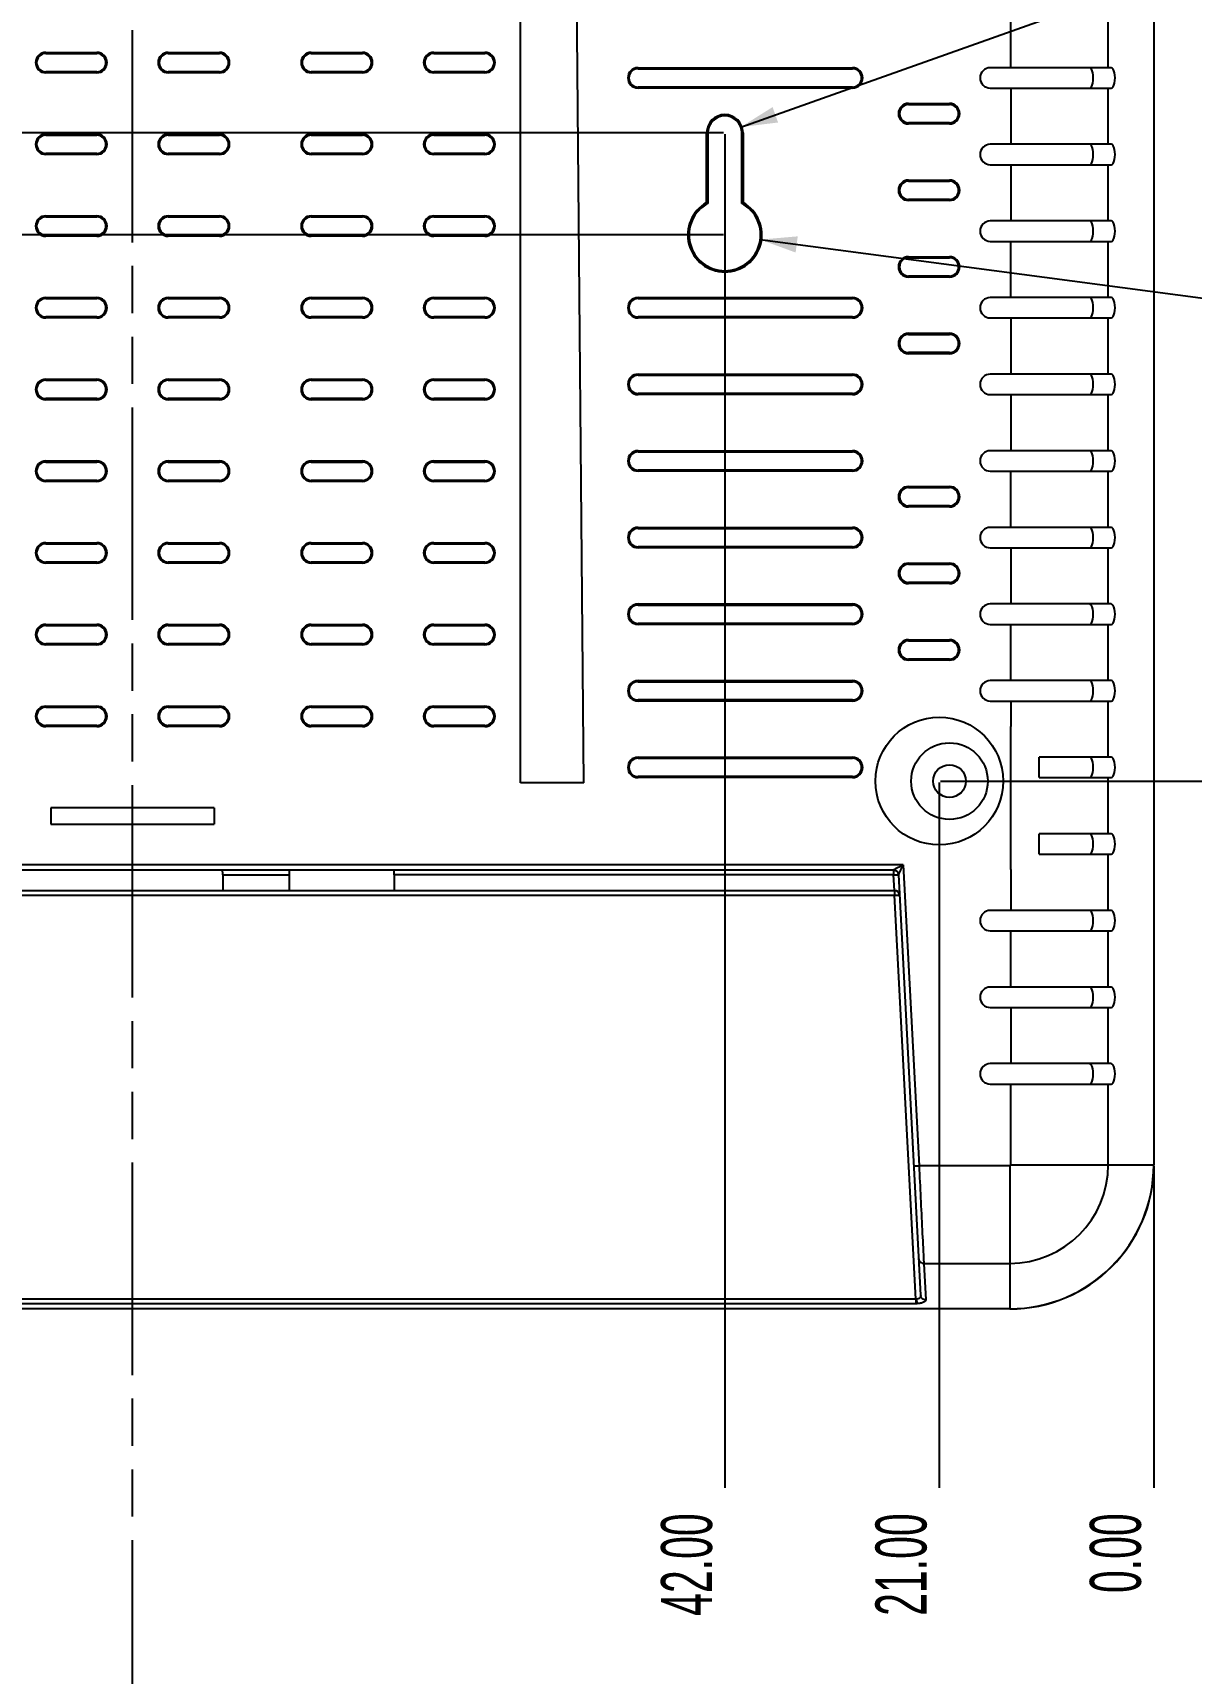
# Model space of a CAD drawing. Header units: millimetres. Extents: x -1 to 407, y -1 to 283.
# Drawn here: x 289.2 to 345.9, y 95.4 to 175.7 of the extents above; entities that cross this region are included whole.
import ezdxf
from ezdxf.enums import TextEntityAlignment as Align

# ---------------------------------------------------------------- set-up
doc = ezdxf.new("R2010")
doc.units = ezdxf.units.MM
doc.header["$LTSCALE"] = 23.1
doc.linetypes.add('PHANTOM', pattern=[0.8, 0.45, -0.05, 0.1, -0.05, 0.1, -0.05])
doc.layers.get('0').update_dxf_attribs({"linetype": 'CONTINUOUS'})
doc.layers.add('DEFAULT_3', color=7, linetype='PHANTOM')
doc.styles.get("Standard").update_dxf_attribs({"font": 'txt', "width": 0.6})
doc.styles.add('TEXTSTYLE_13', font='gdt', dxfattribs={"width": 0.6})
doc.dimstyles.new('DIMSTYLE_2', dxfattribs={"dimtxt": 2.5, "dimasz": 1.8, "dimexe": 0.05, "dimexo": 0.0625, "dimtad": 0, "dimtih": 1, "dimtoh": 1, "dimlfac": 2, "dimzin": 0, "dimdsep": 46, "dimtxsty": 'Standard', "dimblk": '_FILLED', "dimblk1": '_FILLED', "dimblk2": '_FILLED', "dimcen": 0.09, "dimadec": 0, "dimazin": 0, "dimtp": 0.01, "dimtm": 0.01, "dimtfac": 1, "dimtofl": 0, "dimtmove": 0, "dimatfit": 3, "dimldrblk": '_FILLED', "dimfxl": 1, "dimtolj": 1, "dimtzin": 0, "dimarcsym": 0})
doc.dimstyles.new('DIMSTYLE_3', dxfattribs={"dimtxt": 2.5, "dimasz": 1.8, "dimexe": 0.05, "dimexo": 0.0625, "dimtad": 1, "dimlfac": 2, "dimzin": 0, "dimdsep": 46, "dimtxsty": 'Standard', "dimblk": '_FILLED', "dimblk1": '_FILLED', "dimblk2": '_FILLED', "dimcen": 0.09, "dimadec": 0, "dimazin": 0, "dimtp": 0.01, "dimtm": 0.01, "dimtfac": 1, "dimtmove": 0, "dimatfit": 2, "dimldrblk": '_FILLED', "dimfxl": 1, "dimtolj": 1, "dimtzin": 0, "dimarcsym": 0})

# ---------------------------------------------------------------- blocks, each defined once
blk = doc.blocks.new('*D61')
at = {"color": 2, "linetype": 'Continuous'}
blk.add_line((333.643, 139.071), (352.839, 139.071), dxfattribs=at)
at = {"color": 2, "linetype": 'Continuous', "width": 0.6}
blk.add_text('51.68', height=2.5, dxfattribs=at).set_placement((354.089, 139.696))
blk = doc.blocks.new('_FILLED')
at = {"color": 0, "linetype": 'ByBlock'}
blk.add_solid([(0, 0), (-1, 0.222), (-1, -0.222)], dxfattribs=at)
blk = doc.blocks.new('*D62')
at = {"color": 2, "linetype": 'Continuous'}
blk.add_line((333.643, 201.071), (352.839, 201.071), dxfattribs=at)
at = {"color": 2, "linetype": 'Continuous', "width": 0.6}
blk.add_text('175.68', height=2.5, dxfattribs=at).set_placement((354.089, 201.696))
blk = doc.blocks.new('*D64')
at = {"color": 2, "linetype": 'Continuous'}
blk.add_line((323.018, 165.806), (235.322, 165.806), dxfattribs=at)
at = {"color": 2, "linetype": 'Continuous', "width": 0.6}
blk.add_text('105.15', height=2.5, dxfattribs=at).set_placement((234.072, 166.431), align=Align.RIGHT)
blk = doc.blocks.new('*D65')
at = {"color": 2, "linetype": 'Continuous'}
blk.add_line((323.018, 170.806), (235.322, 170.806), dxfattribs=at)
at = {"color": 2, "linetype": 'Continuous', "width": 0.6}
blk.add_text('115.15', height=2.5, dxfattribs=at).set_placement((234.072, 171.431), align=Align.RIGHT)
blk = doc.blocks.new('*D71')
at = {"color": 2, "linetype": 'Continuous'}
blk.add_line((244.081, 120.229), (244.081, 104.483), dxfattribs=at)
at = {"color": 2, "linetype": 'Continuous', "width": 0.6}
blk.add_text('200.00', height=2.5, rotation=90, dxfattribs=at).set_placement((243.456, 103.233), align=Align.RIGHT)
blk = doc.blocks.new('*D72')
at = {"color": 2, "linetype": 'Continuous'}
blk.add_line((344.08, 120.229), (344.08, 104.483), dxfattribs=at)
at = {"color": 2, "linetype": 'Continuous', "width": 0.6}
blk.add_text('0.00', height=2.5, rotation=90, dxfattribs=at).set_placement((343.455, 103.233), align=Align.RIGHT)
blk = doc.blocks.new('*D75')
at = {"color": 2, "linetype": 'Continuous'}
blk.add_line((333.581, 139.009), (333.581, 104.483), dxfattribs=at)
at = {"color": 2, "linetype": 'Continuous', "width": 0.6}
blk.add_text('21.00', height=2.5, rotation=90, dxfattribs=at).set_placement((332.956, 103.233), align=Align.RIGHT)
blk = doc.blocks.new('*D76')
at = {"color": 2, "linetype": 'Continuous'}
blk.add_line((254.581, 139.009), (254.581, 104.483), dxfattribs=at)
at = {"color": 2, "linetype": 'Continuous', "width": 0.6}
blk.add_text('179.00', height=2.5, rotation=90, dxfattribs=at).set_placement((253.956, 103.233), align=Align.RIGHT)
blk = doc.blocks.new('*D79')
at = {"color": 2, "linetype": 'Continuous'}
blk.add_line((265.081, 170.744), (265.081, 104.483), dxfattribs=at)
at = {"color": 2, "linetype": 'Continuous', "width": 0.6}
blk.add_text('158.00', height=2.5, rotation=90, dxfattribs=at).set_placement((264.456, 103.233), align=Align.RIGHT)
blk = doc.blocks.new('*D80')
at = {"color": 2, "linetype": 'Continuous'}
blk.add_line((323.081, 170.744), (323.081, 104.483), dxfattribs=at)
at = {"color": 2, "linetype": 'Continuous', "width": 0.6}
blk.add_text('42.00', height=2.5, rotation=90, dxfattribs=at).set_placement((322.456, 103.233), align=Align.RIGHT)
blk = doc.blocks.new('*D81')
at = {"color": 2, "linetype": 'Continuous'}
blk.add_line((324.815, 165.577), (362.427, 160.596), dxfattribs=at)
at = {"color": 2, "linetype": 'Continuous', "xscale": 1.8, "yscale": 1.8, "zscale": 1.8, "rotation": 172.4569760335}
blk.add_blockref('_FILLED', (324.815, 165.577), dxfattribs=at)
at = {"color": 2, "linetype": 'Continuous', "width": 0.6}
for s, p in [('2-', (350.282, 162.835)), ('7.00', (356.561, 162.004))]:
    blk.add_text(s, height=2.5, rotation=-7.54302, dxfattribs=at).set_placement(p)
at = {"color": 2, "linetype": 'Continuous', "style": 'TEXTSTYLE_13'}
blk.add_text('n', height=2.5, rotation=-7.54302, dxfattribs=at).set_placement((353.256, 162.441))
blk = doc.blocks.new('*D82')
at = {"color": 2, "linetype": 'Continuous'}
blk.add_line((323.858, 171.083), (357.083, 182.909), dxfattribs=at)
at = {"color": 2, "linetype": 'Continuous', "xscale": 1.8, "yscale": 1.8, "zscale": 1.8, "rotation": 199.591543327}
blk.add_blockref('_FILLED', (323.858, 171.083), dxfattribs=at)
at = {"color": 2, "linetype": 'Continuous', "width": 0.6}
for s, p in [('3.30', (351.221, 181.486)), ('2-', (345.254, 179.362))]:
    blk.add_text(s, height=2.5, rotation=19.59154, dxfattribs=at).set_placement(p)
at = {"color": 2, "linetype": 'Continuous', "style": 'TEXTSTYLE_13'}
blk.add_text('n', height=2.5, rotation=19.59154, dxfattribs=at).set_placement((348.081, 180.368))

msp = doc.modelspace()

# ---------------------------------------------------------------- linework, layer by layer
at = {"color": 7, "linetype": 'Continuous'}
for p, q in [((344.0799, 206.1914), (344.0799, 120.2914)), ((344.0889, 206.1914), (344.0889, 120.2914)), ((313.0806, 138.9914), (313.0806, 191.3414)), ((316.1757, 138.9914), (315.7188, 191.3414)), ((337.075, 176.7414), (337.075, 173.9914)), ((341.8566, 173.9914), (341.8566, 176.7414)), ((289.8306, 174.689), (289.8306, 174.7414)), ((289.8306, 174.7414), (292.3306, 174.7414)), ((289.8306, 174.689), (292.3306, 174.689)), ((292.3306, 174.7414), (292.3306, 174.689)), ((295.8306, 174.689), (295.8306, 174.7414)), ((295.8306, 174.7414), (298.3306, 174.7414)), ((295.8306, 174.689), (298.3306, 174.689)), ((298.3306, 174.7414), (298.3306, 174.689)), ((302.8306, 174.689), (302.8306, 174.7414)), ((302.8306, 174.7414), (305.3306, 174.7414)), ((302.8306, 174.689), (305.3306, 174.689)), ((305.3306, 174.7414), (305.3306, 174.689)), ((308.8306, 174.689), (308.8306, 174.7414)), ((308.8306, 174.7414), (311.3306, 174.7414)), ((308.8306, 174.689), (311.3306, 174.689)), ((311.3306, 174.7414), (311.3306, 174.689)), ((289.8306, 173.7414), (289.8306, 173.7938)), ((292.3306, 173.7938), (289.8306, 173.7938)), ((292.3306, 173.7414), (289.8306, 173.7414)), ((292.3306, 173.7938), (292.3306, 173.7414)), ((295.8306, 173.7414), (295.8306, 173.7938)), ((298.3306, 173.7938), (295.8306, 173.7938)), ((298.3306, 173.7414), (295.8306, 173.7414)), ((298.3306, 173.7938), (298.3306, 173.7414)), ((302.8306, 173.7414), (302.8306, 173.7938)), ((305.3306, 173.7938), (302.8306, 173.7938)), ((305.3306, 173.7414), (302.8306, 173.7414)), ((305.3306, 173.7938), (305.3306, 173.7414)), ((308.8306, 173.7414), (308.8306, 173.7938)), ((311.3306, 173.7938), (308.8306, 173.7938)), ((311.3306, 173.7414), (308.8306, 173.7414)), ((311.3306, 173.7938), (311.3306, 173.7414)), ((318.8306, 173.9914), (329.3306, 173.9914)), ((318.8306, 173.939), (318.8306, 173.9914)), ((318.8306, 173.939), (329.3306, 173.939)), ((329.3306, 173.9914), (329.3306, 173.939)), ((342.0057, 173.9914), (336.0806, 173.9914)), ((329.3306, 173.0438), (318.8306, 173.0438)), ((318.8306, 172.9914), (318.8306, 173.0438)), ((329.3306, 172.9914), (318.8306, 172.9914)), ((329.3306, 173.0438), (329.3306, 172.9914)), ((336.0806, 172.9914), (342.0057, 172.9914)), ((337.0868, 172.9914), (337.0868, 170.2414)), ((341.8566, 170.2414), (341.8566, 172.9914)), ((332.0806, 172.2414), (334.0806, 172.2414)), ((332.0806, 172.189), (332.0806, 172.2414)), ((332.0806, 172.189), (334.0806, 172.189)), ((334.0806, 172.2414), (334.0806, 172.189)), ((334.0806, 171.2938), (332.0806, 171.2938)), ((332.0806, 171.2414), (332.0806, 171.2938)), ((334.0806, 171.2414), (332.0806, 171.2414)), ((334.0806, 171.2938), (334.0806, 171.2414)), ((289.8306, 170.689), (289.8306, 170.7414)), ((289.8306, 170.7414), (292.3306, 170.7414)), ((289.8306, 170.689), (292.3306, 170.689)), ((292.3306, 170.7414), (292.3306, 170.689)), ((295.8306, 170.689), (295.8306, 170.7414)), ((295.8306, 170.7414), (298.3306, 170.7414)), ((295.8306, 170.689), (298.3306, 170.689)), ((298.3306, 170.7414), (298.3306, 170.689)), ((302.8306, 170.689), (302.8306, 170.7414)), ((302.8306, 170.7414), (305.3306, 170.7414)), ((302.8306, 170.689), (305.3306, 170.689)), ((305.3306, 170.7414), (305.3306, 170.689)), ((308.8306, 170.7414), (311.3306, 170.7414)), ((308.8306, 170.689), (308.8306, 170.7414)), ((308.8306, 170.689), (311.3306, 170.689)), ((311.3306, 170.7414), (311.3306, 170.689)), ((322.1902, 170.8064), (322.2164, 170.8064)), ((322.1902, 167.3885), (322.1902, 170.8064)), ((322.2164, 167.3731), (322.2164, 170.8064)), ((322.2556, 170.8064), (322.2556, 167.3497)), ((323.9056, 167.3497), (323.9056, 170.8064)), ((323.9449, 170.8064), (323.9711, 170.8064)), ((323.9449, 170.8064), (323.9449, 167.3731)), ((323.9711, 170.8064), (323.9711, 167.3885)), ((342.0057, 170.2414), (336.0806, 170.2414)), ((289.8306, 169.7414), (289.8306, 169.7938)), ((292.3306, 169.7938), (289.8306, 169.7938)), ((292.3306, 169.7414), (289.8306, 169.7414)), ((292.3306, 169.7938), (292.3306, 169.7414)), ((295.8306, 169.7414), (295.8306, 169.7938)), ((298.3306, 169.7938), (295.8306, 169.7938)), ((298.3306, 169.7414), (295.8306, 169.7414)), ((298.3306, 169.7938), (298.3306, 169.7414)), ((302.8306, 169.7414), (302.8306, 169.7938)), ((305.3306, 169.7938), (302.8306, 169.7938)), ((305.3306, 169.7414), (302.8306, 169.7414)), ((305.3306, 169.7938), (305.3306, 169.7414)), ((311.3306, 169.7938), (308.8306, 169.7938)), ((308.8306, 169.7414), (308.8306, 169.7938)), ((311.3306, 169.7414), (308.8306, 169.7414)), ((311.3306, 169.7938), (311.3306, 169.7414)), ((336.0806, 169.2414), (342.0057, 169.2414)), ((337.0868, 169.2414), (337.0868, 166.4914)), ((341.8566, 166.4914), (341.8566, 169.2414)), ((332.0806, 168.4914), (334.0806, 168.4914)), ((332.0806, 168.439), (332.0806, 168.4914)), ((332.0806, 168.439), (334.0806, 168.439)), ((334.0806, 168.4914), (334.0806, 168.439)), ((322.1902, 167.3885), (322.2164, 167.3731)), ((334.0806, 167.5438), (332.0806, 167.5438)), ((332.0806, 167.4914), (332.0806, 167.5438)), ((334.0806, 167.4914), (332.0806, 167.4914)), ((334.0806, 167.5438), (334.0806, 167.4914)), ((289.8306, 166.689), (289.8306, 166.7414)), ((289.8306, 166.7414), (292.3306, 166.7414)), ((289.8306, 166.689), (292.3306, 166.689)), ((292.3306, 166.7414), (292.3306, 166.689)), ((295.8306, 166.689), (295.8306, 166.7414)), ((295.8306, 166.7414), (298.3306, 166.7414)), ((295.8306, 166.689), (298.3306, 166.689)), ((298.3306, 166.7414), (298.3306, 166.689)), ((302.8306, 166.7414), (305.3306, 166.7414)), ((302.8306, 166.689), (302.8306, 166.7414)), ((302.8306, 166.689), (305.3306, 166.689)), ((305.3306, 166.7414), (305.3306, 166.689)), ((308.8306, 166.7414), (311.3306, 166.7414)), ((308.8306, 166.689), (308.8306, 166.7414)), ((308.8306, 166.689), (311.3306, 166.689)), ((311.3306, 166.7414), (311.3306, 166.689)), ((342.0057, 166.4914), (336.0806, 166.4914)), ((289.8306, 165.7414), (289.8306, 165.7938)), ((292.3306, 165.7938), (289.8306, 165.7938)), ((292.3306, 165.7414), (289.8306, 165.7414)), ((292.3306, 165.7938), (292.3306, 165.7414)), ((295.8306, 165.7414), (295.8306, 165.7938)), ((298.3306, 165.7938), (295.8306, 165.7938)), ((298.3306, 165.7414), (295.8306, 165.7414)), ((298.3306, 165.7938), (298.3306, 165.7414)), ((305.3306, 165.7938), (302.8306, 165.7938)), ((302.8306, 165.7414), (302.8306, 165.7938)), ((305.3306, 165.7414), (302.8306, 165.7414)), ((305.3306, 165.7938), (305.3306, 165.7414)), ((311.3306, 165.7938), (308.8306, 165.7938)), ((308.8306, 165.7414), (308.8306, 165.7938)), ((311.3306, 165.7414), (308.8306, 165.7414)), ((311.3306, 165.7938), (311.3306, 165.7414)), ((336.0806, 165.4914), (342.0057, 165.4914)), ((337.075, 165.4914), (337.075, 162.7414)), ((341.8566, 162.7414), (341.8566, 165.4914)), ((332.0806, 164.7414), (334.0806, 164.7414)), ((332.0806, 164.689), (332.0806, 164.7414)), ((332.0806, 164.689), (334.0806, 164.689)), ((334.0806, 164.7414), (334.0806, 164.689)), ((334.0806, 163.7938), (332.0806, 163.7938)), ((332.0806, 163.7414), (332.0806, 163.7938)), ((334.0806, 163.7414), (332.0806, 163.7414)), ((334.0806, 163.7938), (334.0806, 163.7414)), ((289.8306, 162.689), (289.8306, 162.7414)), ((289.8306, 162.7414), (292.3306, 162.7414)), ((289.8306, 162.689), (292.3306, 162.689)), ((292.3306, 162.7414), (292.3306, 162.689)), ((295.8306, 162.7414), (298.3306, 162.7414)), ((295.8306, 162.689), (295.8306, 162.7414)), ((295.8306, 162.689), (298.3306, 162.689)), ((298.3306, 162.7414), (298.3306, 162.689)), ((302.8306, 162.7414), (305.3306, 162.7414)), ((302.8306, 162.689), (302.8306, 162.7414)), ((302.8306, 162.689), (305.3306, 162.689)), ((305.3306, 162.7414), (305.3306, 162.689)), ((308.8306, 162.7414), (311.3306, 162.7414)), ((308.8306, 162.689), (308.8306, 162.7414)), ((308.8306, 162.689), (311.3306, 162.689)), ((311.3306, 162.7414), (311.3306, 162.689)), ((318.8306, 162.7414), (329.3306, 162.7414)), ((318.8306, 162.689), (318.8306, 162.7414)), ((318.8306, 162.689), (329.3306, 162.689)), ((329.3306, 162.7414), (329.3306, 162.689)), ((342.0057, 162.7414), (336.0806, 162.7414)), ((289.8306, 161.7414), (289.8306, 161.7938)), ((292.3306, 161.7938), (289.8306, 161.7938)), ((292.3306, 161.7414), (289.8306, 161.7414)), ((292.3306, 161.7938), (292.3306, 161.7414)), ((298.3306, 161.7938), (295.8306, 161.7938)), ((295.8306, 161.7414), (295.8306, 161.7938)), ((298.3306, 161.7414), (295.8306, 161.7414)), ((298.3306, 161.7938), (298.3306, 161.7414)), ((305.3306, 161.7938), (302.8306, 161.7938)), ((302.8306, 161.7414), (302.8306, 161.7938)), ((305.3306, 161.7414), (302.8306, 161.7414)), ((305.3306, 161.7938), (305.3306, 161.7414)), ((311.3306, 161.7938), (308.8306, 161.7938)), ((308.8306, 161.7414), (308.8306, 161.7938)), ((311.3306, 161.7414), (308.8306, 161.7414)), ((311.3306, 161.7938), (311.3306, 161.7414)), ((329.3306, 161.7938), (318.8306, 161.7938)), ((318.8306, 161.7414), (318.8306, 161.7938)), ((329.3306, 161.7414), (318.8306, 161.7414)), ((329.3306, 161.7938), (329.3306, 161.7414)), ((336.0806, 161.7414), (342.0057, 161.7414)), ((337.0868, 161.7414), (337.0868, 158.9914)), ((341.8566, 158.9914), (341.8566, 161.7414)), ((332.0806, 160.9914), (334.0806, 160.9914)), ((332.0806, 160.939), (332.0806, 160.9914)), ((332.0806, 160.939), (334.0806, 160.939)), ((334.0806, 160.9914), (334.0806, 160.939)), ((334.0806, 160.0438), (332.0806, 160.0438)), ((332.0806, 159.9914), (332.0806, 160.0438)), ((334.0806, 159.9914), (332.0806, 159.9914)), ((334.0806, 160.0438), (334.0806, 159.9914)), ((318.8306, 158.9914), (329.3306, 158.9914)), ((318.8306, 158.939), (318.8306, 158.9914)), ((329.3306, 158.9914), (329.3306, 158.939)), ((342.0057, 158.9914), (336.0806, 158.9914)), ((289.8306, 158.689), (289.8306, 158.7414)), ((289.8306, 158.7414), (292.3306, 158.7414)), ((289.8306, 158.689), (292.3306, 158.689)), ((292.3306, 158.7414), (292.3306, 158.689)), ((295.8306, 158.7414), (298.3306, 158.7414)), ((295.8306, 158.689), (295.8306, 158.7414)), ((295.8306, 158.689), (298.3306, 158.689)), ((298.3306, 158.7414), (298.3306, 158.689)), ((302.8306, 158.7414), (305.3306, 158.7414)), ((302.8306, 158.689), (302.8306, 158.7414)), ((302.8306, 158.689), (305.3306, 158.689)), ((305.3306, 158.7414), (305.3306, 158.689)), ((308.8306, 158.7414), (311.3306, 158.7414)), ((308.8306, 158.689), (308.8306, 158.7414)), ((308.8306, 158.689), (311.3306, 158.689)), ((311.3306, 158.7414), (311.3306, 158.689)), ((318.8306, 158.939), (329.3306, 158.939)), ((289.8306, 157.7414), (289.8306, 157.7938)), ((292.3306, 157.7938), (289.8306, 157.7938)), ((292.3306, 157.7414), (289.8306, 157.7414)), ((292.3306, 157.7938), (292.3306, 157.7414)), ((298.3306, 157.7938), (295.8306, 157.7938)), ((295.8306, 157.7414), (295.8306, 157.7938)), ((298.3306, 157.7414), (295.8306, 157.7414)), ((298.3306, 157.7938), (298.3306, 157.7414)), ((305.3306, 157.7938), (302.8306, 157.7938)), ((302.8306, 157.7414), (302.8306, 157.7938)), ((305.3306, 157.7414), (302.8306, 157.7414)), ((305.3306, 157.7938), (305.3306, 157.7414)), ((311.3306, 157.7938), (308.8306, 157.7938)), ((308.8306, 157.7414), (308.8306, 157.7938)), ((311.3306, 157.7414), (308.8306, 157.7414)), ((311.3306, 157.7938), (311.3306, 157.7414)), ((329.3306, 158.0438), (318.8306, 158.0438)), ((318.8306, 157.9914), (318.8306, 158.0438)), ((329.3306, 157.9914), (318.8306, 157.9914)), ((329.3306, 158.0438), (329.3306, 157.9914)), ((336.0806, 157.9914), (342.0057, 157.9914)), ((337.0868, 157.9914), (337.0868, 155.2414)), ((341.8566, 155.2414), (341.8566, 157.9914)), ((318.8306, 155.2414), (329.3306, 155.2414)), ((318.8306, 155.189), (318.8306, 155.2414)), ((318.8306, 155.189), (329.3306, 155.189)), ((329.3306, 155.2414), (329.3306, 155.189)), ((342.0057, 155.2414), (336.0806, 155.2414)), ((289.8306, 154.689), (289.8306, 154.7414)), ((289.8306, 154.7414), (292.3306, 154.7414)), ((289.8306, 154.689), (292.3306, 154.689)), ((292.3306, 154.7414), (292.3306, 154.689)), ((295.8306, 154.7414), (298.3306, 154.7414)), ((295.8306, 154.689), (295.8306, 154.7414)), ((295.8306, 154.689), (298.3306, 154.689)), ((298.3306, 154.7414), (298.3306, 154.689)), ((302.8306, 154.7414), (305.3306, 154.7414)), ((302.8306, 154.689), (302.8306, 154.7414)), ((302.8306, 154.689), (305.3306, 154.689)), ((305.3306, 154.7414), (305.3306, 154.689)), ((308.8306, 154.7414), (311.3306, 154.7414)), ((308.8306, 154.689), (308.8306, 154.7414)), ((308.8306, 154.689), (311.3306, 154.689)), ((311.3306, 154.7414), (311.3306, 154.689)), ((329.3306, 154.2938), (318.8306, 154.2938)), ((318.8306, 154.2414), (318.8306, 154.2938)), ((329.3306, 154.2414), (318.8306, 154.2414)), ((329.3306, 154.2938), (329.3306, 154.2414)), ((336.0806, 154.2414), (342.0057, 154.2414)), ((337.075, 154.2414), (337.075, 151.4914)), ((341.8566, 151.4914), (341.8566, 154.2414)), ((292.3306, 153.7938), (289.8306, 153.7938)), ((289.8306, 153.7414), (289.8306, 153.7938)), ((292.3306, 153.7414), (289.8306, 153.7414)), ((292.3306, 153.7938), (292.3306, 153.7414)), ((298.3306, 153.7938), (295.8306, 153.7938)), ((295.8306, 153.7414), (295.8306, 153.7938)), ((298.3306, 153.7414), (295.8306, 153.7414)), ((298.3306, 153.7938), (298.3306, 153.7414)), ((305.3306, 153.7938), (302.8306, 153.7938)), ((302.8306, 153.7414), (302.8306, 153.7938)), ((305.3306, 153.7414), (302.8306, 153.7414)), ((305.3306, 153.7938), (305.3306, 153.7414)), ((311.3306, 153.7938), (308.8306, 153.7938)), ((308.8306, 153.7414), (308.8306, 153.7938)), ((311.3306, 153.7414), (308.8306, 153.7414)), ((311.3306, 153.7938), (311.3306, 153.7414)), ((332.0806, 153.4914), (334.0806, 153.4914)), ((332.0806, 153.439), (332.0806, 153.4914)), ((332.0806, 153.439), (334.0806, 153.439)), ((334.0806, 153.4914), (334.0806, 153.439)), ((334.0806, 152.5438), (332.0806, 152.5438)), ((332.0806, 152.4914), (332.0806, 152.5438)), ((334.0806, 152.4914), (332.0806, 152.4914)), ((334.0806, 152.5438), (334.0806, 152.4914)), ((318.8306, 151.4914), (329.3306, 151.4914)), ((318.8306, 151.439), (318.8306, 151.4914)), ((318.8306, 151.439), (329.3306, 151.439)), ((329.3306, 151.4914), (329.3306, 151.439)), ((342.0057, 151.4914), (336.0806, 151.4914)), ((289.8306, 150.7414), (292.3306, 150.7414)), ((289.8306, 150.689), (289.8306, 150.7414)), ((289.8306, 150.689), (292.3306, 150.689)), ((292.3306, 150.7414), (292.3306, 150.689)), ((295.8306, 150.7414), (298.3306, 150.7414)), ((295.8306, 150.689), (295.8306, 150.7414)), ((295.8306, 150.689), (298.3306, 150.689)), ((298.3306, 150.7414), (298.3306, 150.689)), ((302.8306, 150.7414), (305.3306, 150.7414)), ((302.8306, 150.689), (302.8306, 150.7414)), ((302.8306, 150.689), (305.3306, 150.689)), ((305.3306, 150.7414), (305.3306, 150.689)), ((308.8306, 150.7414), (311.3306, 150.7414)), ((308.8306, 150.689), (308.8306, 150.7414)), ((308.8306, 150.689), (311.3306, 150.689)), ((311.3306, 150.7414), (311.3306, 150.689)), ((329.3306, 150.5438), (318.8306, 150.5438)), ((318.8306, 150.4914), (318.8306, 150.5438)), ((329.3306, 150.4914), (318.8306, 150.4914)), ((329.3306, 150.5438), (329.3306, 150.4914)), ((336.0806, 150.4914), (342.0057, 150.4914)), ((337.0868, 150.4914), (337.0868, 147.7414)), ((341.8566, 147.7414), (341.8566, 150.4914)), ((292.3306, 149.7938), (289.8306, 149.7938)), ((289.8306, 149.7414), (289.8306, 149.7938)), ((292.3306, 149.7414), (289.8306, 149.7414)), ((292.3306, 149.7938), (292.3306, 149.7414)), ((298.3306, 149.7938), (295.8306, 149.7938)), ((295.8306, 149.7414), (295.8306, 149.7938)), ((298.3306, 149.7414), (295.8306, 149.7414)), ((298.3306, 149.7938), (298.3306, 149.7414)), ((305.3306, 149.7938), (302.8306, 149.7938)), ((302.8306, 149.7414), (302.8306, 149.7938)), ((305.3306, 149.7414), (302.8306, 149.7414)), ((305.3306, 149.7938), (305.3306, 149.7414)), ((311.3306, 149.7938), (308.8306, 149.7938)), ((308.8306, 149.7414), (308.8306, 149.7938)), ((311.3306, 149.7414), (308.8306, 149.7414)), ((311.3306, 149.7938), (311.3306, 149.7414)), ((332.0806, 149.7414), (334.0806, 149.7414)), ((332.0806, 149.689), (332.0806, 149.7414)), ((332.0806, 149.689), (334.0806, 149.689)), ((334.0806, 149.7414), (334.0806, 149.689)), ((334.0806, 148.7938), (332.0806, 148.7938)), ((332.0806, 148.7414), (332.0806, 148.7938)), ((334.0806, 148.7414), (332.0806, 148.7414)), ((334.0806, 148.7938), (334.0806, 148.7414)), ((318.8306, 147.7414), (329.3306, 147.7414)), ((318.8306, 147.689), (318.8306, 147.7414)), ((329.3306, 147.7414), (329.3306, 147.689)), ((342.0057, 147.7414), (336.0806, 147.7414)), ((318.8306, 147.689), (329.3306, 147.689)), ((289.8306, 146.7414), (292.3306, 146.7414)), ((289.8306, 146.689), (289.8306, 146.7414)), ((289.8306, 146.689), (292.3306, 146.689)), ((292.3306, 146.7414), (292.3306, 146.689)), ((295.8306, 146.7414), (298.3306, 146.7414)), ((295.8306, 146.689), (295.8306, 146.7414)), ((295.8306, 146.689), (298.3306, 146.689)), ((298.3306, 146.7414), (298.3306, 146.689)), ((302.8306, 146.7414), (305.3306, 146.7414)), ((302.8306, 146.689), (302.8306, 146.7414)), ((302.8306, 146.689), (305.3306, 146.689)), ((305.3306, 146.7414), (305.3306, 146.689)), ((308.8306, 146.7414), (311.3306, 146.7414)), ((308.8306, 146.689), (308.8306, 146.7414)), ((308.8306, 146.689), (311.3306, 146.689)), ((311.3306, 146.7414), (311.3306, 146.689)), ((329.3306, 146.7938), (318.8306, 146.7938)), ((318.8306, 146.7414), (318.8306, 146.7938)), ((329.3306, 146.7414), (318.8306, 146.7414)), ((329.3306, 146.7938), (329.3306, 146.7414)), ((336.0806, 146.7414), (342.0057, 146.7414)), ((337.075, 146.7414), (337.075, 143.9914)), ((341.8566, 143.9914), (341.8566, 146.7414)), ((292.3306, 145.7938), (289.8306, 145.7938)), ((289.8306, 145.7414), (289.8306, 145.7938)), ((292.3306, 145.7414), (289.8306, 145.7414)), ((292.3306, 145.7938), (292.3306, 145.7414)), ((298.3306, 145.7938), (295.8306, 145.7938)), ((295.8306, 145.7414), (295.8306, 145.7938)), ((298.3306, 145.7414), (295.8306, 145.7414)), ((298.3306, 145.7938), (298.3306, 145.7414)), ((305.3306, 145.7938), (302.8306, 145.7938)), ((302.8306, 145.7414), (302.8306, 145.7938)), ((305.3306, 145.7414), (302.8306, 145.7414)), ((305.3306, 145.7938), (305.3306, 145.7414)), ((311.3306, 145.7938), (308.8306, 145.7938)), ((308.8306, 145.7414), (308.8306, 145.7938)), ((311.3306, 145.7414), (308.8306, 145.7414)), ((311.3306, 145.7938), (311.3306, 145.7414)), ((332.0806, 145.9914), (334.0806, 145.9914)), ((332.0806, 145.939), (332.0806, 145.9914)), ((332.0806, 145.939), (334.0806, 145.939)), ((334.0806, 145.9914), (334.0806, 145.939)), ((334.0806, 145.0438), (332.0806, 145.0438)), ((332.0806, 144.9914), (332.0806, 145.0438)), ((334.0806, 144.9914), (332.0806, 144.9914)), ((334.0806, 145.0438), (334.0806, 144.9914)), ((318.8306, 143.9914), (329.3306, 143.9914)), ((318.8306, 143.939), (318.8306, 143.9914)), ((318.8306, 143.939), (329.3306, 143.939)), ((329.3306, 143.9914), (329.3306, 143.939)), ((342.0057, 143.9914), (336.0806, 143.9914)), ((329.3306, 143.0438), (318.8306, 143.0438)), ((318.8306, 142.9914), (318.8306, 143.0438)), ((329.3306, 142.9914), (318.8306, 142.9914)), ((329.3306, 143.0438), (329.3306, 142.9914)), ((336.0806, 142.9914), (342.0057, 142.9914)), ((337.0868, 142.9914), (337.0837, 141.7414)), ((341.8566, 140.2414), (341.8566, 142.9914)), ((289.8306, 142.7414), (292.3306, 142.7414)), ((289.8306, 142.689), (289.8306, 142.7414)), ((289.8306, 142.689), (292.3306, 142.689)), ((292.3306, 142.7414), (292.3306, 142.689)), ((295.8306, 142.7414), (298.3306, 142.7414)), ((295.8306, 142.689), (295.8306, 142.7414)), ((295.8306, 142.689), (298.3306, 142.689)), ((298.3306, 142.7414), (298.3306, 142.689)), ((302.8306, 142.7414), (305.3306, 142.7414)), ((302.8306, 142.689), (302.8306, 142.7414)), ((302.8306, 142.689), (305.3306, 142.689)), ((305.3306, 142.7414), (305.3306, 142.689)), ((308.8306, 142.7414), (311.3306, 142.7414)), ((308.8306, 142.689), (308.8306, 142.7414)), ((308.8306, 142.689), (311.3306, 142.689)), ((311.3306, 142.7414), (311.3306, 142.689)), ((292.3306, 141.7938), (289.8306, 141.7938)), ((289.8306, 141.7414), (289.8306, 141.7938)), ((292.3306, 141.7414), (289.8306, 141.7414)), ((292.3306, 141.7938), (292.3306, 141.7414)), ((298.3306, 141.7938), (295.8306, 141.7938)), ((295.8306, 141.7414), (295.8306, 141.7938)), ((298.3306, 141.7414), (295.8306, 141.7414)), ((298.3306, 141.7938), (298.3306, 141.7414)), ((305.3306, 141.7938), (302.8306, 141.7938)), ((302.8306, 141.7414), (302.8306, 141.7938)), ((305.3306, 141.7414), (302.8306, 141.7414)), ((305.3306, 141.7938), (305.3306, 141.7414)), ((311.3306, 141.7938), (308.8306, 141.7938)), ((308.8306, 141.7414), (308.8306, 141.7938)), ((311.3306, 141.7414), (308.8306, 141.7414)), ((311.3306, 141.7938), (311.3306, 141.7414)), ((337.0806, 136.4914), (337.0837, 141.7414)), ((318.8306, 140.2414), (329.3306, 140.2414)), ((318.8306, 140.189), (318.8306, 140.2414)), ((318.8306, 140.189), (329.3306, 140.189)), ((329.3306, 140.2414), (329.3306, 140.189)), ((342.0057, 140.2414), (338.4757, 140.2414)), ((338.4757, 139.2414), (338.4757, 140.2414)), ((316.1757, 138.9914), (313.0806, 138.9914)), ((329.3306, 139.2938), (318.8306, 139.2938)), ((318.8306, 139.2414), (318.8306, 139.2938)), ((329.3306, 139.2414), (318.8306, 139.2414)), ((329.3306, 139.2938), (329.3306, 139.2414)), ((338.4757, 139.2414), (342.0057, 139.2414)), ((341.8566, 136.4914), (341.8566, 139.2414)), ((298.0806, 137.7665), (290.0806, 137.7665)), ((290.0806, 137.7665), (290.0806, 136.9664)), ((298.0806, 137.7665), (298.0806, 136.9664)), ((290.0806, 136.9664), (298.0806, 136.9664)), ((337.0868, 134.7414), (337.0806, 136.4914)), ((342.0057, 136.4914), (338.4757, 136.4914)), ((338.4757, 135.4914), (338.4757, 136.4914)), ((331.8179, 134.9714), (256.3434, 134.9714)), ((331.8179, 134.9714), (332.5898, 120.2414)), ((338.4757, 135.4914), (342.0057, 135.4914)), ((341.8566, 132.7414), (341.8566, 135.4914)), ((256.8179, 134.7214), (331.3434, 134.7214)), ((298.4921, 134.4845), (301.7531, 134.4845)), ((298.4921, 134.4845), (298.4928, 133.7214)), ((301.7531, 134.4845), (301.7524, 133.7214)), ((331.3434, 134.4845), (306.8921, 134.4845)), ((306.8921, 134.4845), (306.8928, 133.7214)), ((331.3434, 134.7214), (331.3434, 134.4845)), ((331.3834, 133.7214), (331.3434, 134.4845)), ((332.6718, 113.9016), (331.5931, 134.4845)), ((337.0868, 134.7414), (337.0868, 132.7414)), ((256.7655, 133.7214), (331.3958, 133.7214)), ((256.7655, 133.4845), (331.3958, 133.4845)), ((331.3958, 133.7214), (331.3958, 133.4845)), ((332.4318, 113.7163), (331.3958, 133.4845)), ((342.0057, 132.7414), (336.0806, 132.7414)), ((336.0806, 131.7414), (342.0057, 131.7414)), ((337.075, 131.7414), (337.075, 128.9914)), ((341.8566, 128.9914), (341.8566, 131.7414)), ((342.0057, 128.9914), (336.0806, 128.9914)), ((336.0806, 127.9914), (342.0057, 127.9914)), ((337.0868, 127.9914), (337.0868, 125.2414)), ((341.8566, 125.2414), (341.8566, 127.9914)), ((342.0057, 125.2414), (336.0806, 125.2414)), ((336.0806, 124.2414), (342.0057, 124.2414)), ((337.075, 124.2414), (337.075, 120.2914)), ((341.8566, 120.2914), (341.8566, 124.2414)), ((333.3921, 120.2383), (332.5898, 120.2414)), ((337.0306, 120.2411), (333.3921, 120.2383)), ((337.0306, 120.2352), (337.0306, 113.2331)), ((337.075, 120.2914), (344.0889, 120.2914)), ((332.8155, 115.7019), (332.8279, 115.4655)), ((332.8278, 115.4655), (337.0306, 115.4655)), ((332.8278, 115.4655), (332.9214, 113.6798)), ((337.0306, 113.2422), (251.1306, 113.2422)), ((337.0306, 113.2331), (251.1306, 113.2331)), ((332.4318, 113.7163), (255.7295, 113.7163)), ((255.7295, 113.4945), (332.4318, 113.4945)), ((332.4318, 113.7163), (332.4318, 113.4945))]:
    msp.add_line(p, q, dxfattribs=at)
for centre, radius in [((333.5806, 139.0714), 3.125), ((334.0806, 139.0714), 1.875), ((334.0806, 139.0714), 0.8)]:
    msp.add_circle(centre, radius, dxfattribs=at)
for centre, radius, start, end in [((289.8306, 174.2414), 0.5, 90, 270), ((289.8306, 174.2414), 0.4476, 90, 270), ((292.3306, 174.2414), 0.5, 270, 90), ((292.3306, 174.2414), 0.4476, 270, 90), ((295.8306, 174.2414), 0.5, 90, 270), ((295.8306, 174.2414), 0.4476, 90, 270), ((298.3306, 174.2414), 0.5, 270, 90), ((298.3306, 174.2414), 0.4476, 270, 90), ((302.8306, 174.2414), 0.5, 90, 270), ((302.8306, 174.2414), 0.4476, 90, 270), ((305.3306, 174.2414), 0.5, 270, 90), ((305.3306, 174.2414), 0.4476, 270, 90), ((308.8306, 174.2414), 0.5, 90, 270), ((308.8306, 174.2414), 0.4476, 90, 270), ((311.3306, 174.2414), 0.5, 270, 90), ((311.3306, 174.2414), 0.4476, 270, 90), ((318.8306, 173.4914), 0.5, 90, 270), ((318.8306, 173.4914), 0.4476, 90, 270), ((329.3306, 173.4914), 0.5, 270, 90), ((329.3306, 173.4914), 0.4476, 270, 90), ((336.0806, 173.4914), 0.5, 90, 270), ((332.0806, 171.7414), 0.5, 90, 270), ((332.0806, 171.7414), 0.4476, 90, 270), ((334.0806, 171.7414), 0.5, 270, 90), ((334.0806, 171.7414), 0.4476, 270, 90), ((323.0806, 170.8064), 0.8905, 0, 180), ((323.0806, 170.8064), 0.8643, 0, 180), ((323.0806, 170.8064), 0.825, 0, 180), ((289.8306, 170.2414), 0.5, 90, 270), ((289.8306, 170.2414), 0.4476, 90, 270), ((292.3306, 170.2414), 0.5, 270, 90), ((292.3306, 170.2414), 0.4476, 270, 90), ((295.8306, 170.2414), 0.5, 90, 270), ((295.8306, 170.2414), 0.4476, 90, 270), ((298.3306, 170.2414), 0.5, 270, 90), ((298.3306, 170.2414), 0.4476, 270, 90), ((302.8306, 170.2414), 0.5, 90, 270), ((302.8306, 170.2414), 0.4476, 90, 270), ((305.3306, 170.2414), 0.5, 270, 90), ((305.3306, 170.2414), 0.4476, 270, 90), ((308.8306, 170.2414), 0.5, 90, 270), ((308.8306, 170.2414), 0.4476, 90, 270), ((311.3306, 170.2414), 0.5, 270, 90), ((311.3306, 170.2414), 0.4476, 270, 90), ((336.0806, 169.7414), 0.5, 90, 270), ((332.0806, 167.9914), 0.5, 90, 270), ((332.0806, 167.9914), 0.4476, 90, 270), ((334.0806, 167.9914), 0.5, 270, 90), ((334.0806, 167.9914), 0.4476, 270, 90), ((323.0806, 165.8064), 1.8155, 119.372701, 60.627299), ((323.0806, 165.8064), 1.7893, 118.883612, 178.742122), ((323.0806, 165.8064), 1.75, 118.127068, 61.872932), ((323.0806, 165.8064), 1.7893, 1.257878, 61.116388), ((289.8306, 166.2414), 0.5, 90, 270), ((289.8306, 166.2414), 0.4476, 90, 270), ((292.3306, 166.2414), 0.5, 270, 90), ((292.3306, 166.2414), 0.4476, 270, 90), ((295.8306, 166.2414), 0.5, 90, 270), ((295.8306, 166.2414), 0.4476, 90, 270), ((298.3306, 166.2414), 0.5, 270, 90), ((298.3306, 166.2414), 0.4476, 270, 90), ((302.8306, 166.2414), 0.5, 90, 270), ((302.8306, 166.2414), 0.4476, 90, 270), ((305.3306, 166.2414), 0.5, 270, 90), ((305.3306, 166.2414), 0.4476, 270, 90), ((308.8306, 166.2414), 0.5, 90, 270), ((308.8306, 166.2414), 0.4476, 90, 270), ((311.3306, 166.2414), 0.5, 270, 90), ((311.3306, 166.2414), 0.4476, 270, 90), ((336.0806, 165.9914), 0.5, 90, 270), ((324.8895, 169.365), 5.0328, 224.369318, 224.998253), ((321.2718, 169.365), 5.0328, 315.001747, 315.630682), ((332.0806, 164.2414), 0.5, 90, 270), ((332.0806, 164.2414), 0.4476, 90, 270), ((334.0806, 164.2414), 0.5, 270, 90), ((334.0806, 164.2414), 0.4476, 270, 90), ((289.8306, 162.2414), 0.5, 90, 270), ((289.8306, 162.2414), 0.4476, 90, 270), ((292.3306, 162.2414), 0.5, 270, 90), ((292.3306, 162.2414), 0.4476, 270, 90), ((295.8306, 162.2414), 0.5, 90, 270), ((295.8306, 162.2414), 0.4476, 90, 270), ((298.3306, 162.2414), 0.5, 270, 90), ((298.3306, 162.2414), 0.4476, 270, 90), ((302.8306, 162.2414), 0.5, 90, 270), ((302.8306, 162.2414), 0.4476, 90, 270), ((305.3306, 162.2414), 0.5, 270, 90), ((305.3306, 162.2414), 0.4476, 270, 90), ((308.8306, 162.2414), 0.5, 90, 270), ((308.8306, 162.2414), 0.4476, 90, 270), ((311.3306, 162.2414), 0.5, 270, 90), ((311.3306, 162.2414), 0.4476, 270, 90), ((318.8306, 162.2414), 0.5, 90, 270), ((318.8306, 162.2414), 0.4476, 90, 270), ((329.3306, 162.2414), 0.5, 270, 90), ((329.3306, 162.2414), 0.4476, 270, 90), ((336.0806, 162.2414), 0.5, 90, 270), ((332.0806, 160.4914), 0.5, 90, 270), ((332.0806, 160.4914), 0.4476, 90, 270), ((334.0806, 160.4914), 0.5, 270, 90), ((334.0806, 160.4914), 0.4476, 270, 90), ((318.8306, 158.4914), 0.5, 90, 270), ((329.3306, 158.4914), 0.5, 270, 90), ((336.0806, 158.4914), 0.5, 90, 270), ((289.8306, 158.2414), 0.5, 90, 270), ((289.8306, 158.2414), 0.4476, 90, 270), ((292.3306, 158.2414), 0.5, 270, 90), ((292.3306, 158.2414), 0.4476, 270, 90), ((295.8306, 158.2414), 0.5, 90, 270), ((295.8306, 158.2414), 0.4476, 90, 270), ((298.3306, 158.2414), 0.5, 270, 90), ((298.3306, 158.2414), 0.4476, 270, 90), ((302.8306, 158.2414), 0.5, 90, 270), ((302.8306, 158.2414), 0.4476, 90, 270), ((305.3306, 158.2414), 0.5, 270, 90), ((305.3306, 158.2414), 0.4476, 270, 90), ((308.8306, 158.2414), 0.5, 90, 270), ((308.8306, 158.2414), 0.4476, 90, 270), ((311.3306, 158.2414), 0.5, 270, 90), ((311.3306, 158.2414), 0.4476, 270, 90), ((318.8306, 158.4914), 0.4476, 90, 270), ((329.3306, 158.4914), 0.4476, 270, 90), ((318.8306, 154.7414), 0.5, 90, 270), ((318.8306, 154.7414), 0.4476, 90, 270), ((329.3306, 154.7414), 0.5, 270, 90), ((329.3306, 154.7414), 0.4476, 270, 90), ((336.0806, 154.7414), 0.5, 90, 270), ((289.8306, 154.2414), 0.5, 90, 270), ((289.8306, 154.2414), 0.4476, 90, 270), ((292.3306, 154.2414), 0.5, 270, 90), ((292.3306, 154.2414), 0.4476, 270, 90), ((295.8306, 154.2414), 0.5, 90, 270), ((295.8306, 154.2414), 0.4476, 90, 270), ((298.3306, 154.2414), 0.5, 270, 90), ((298.3306, 154.2414), 0.4476, 270, 90), ((302.8306, 154.2414), 0.5, 90, 270), ((302.8306, 154.2414), 0.4476, 90, 270), ((305.3306, 154.2414), 0.5, 270, 90), ((305.3306, 154.2414), 0.4476, 270, 90), ((308.8306, 154.2414), 0.5, 90, 270), ((308.8306, 154.2414), 0.4476, 90, 270), ((311.3306, 154.2414), 0.5, 270, 90), ((311.3306, 154.2414), 0.4476, 270, 90), ((332.0806, 152.9914), 0.5, 90, 270), ((332.0806, 152.9914), 0.4476, 90, 270), ((334.0806, 152.9914), 0.5, 270, 90), ((334.0806, 152.9914), 0.4476, 270, 90), ((318.8306, 150.9914), 0.5, 90, 270), ((318.8306, 150.9914), 0.4476, 90, 270), ((329.3306, 150.9914), 0.5, 270, 90), ((329.3306, 150.9914), 0.4476, 270, 90), ((336.0806, 150.9914), 0.5, 90, 270), ((289.8306, 150.2414), 0.5, 90, 270), ((289.8306, 150.2414), 0.4476, 90, 270), ((292.3306, 150.2414), 0.5, 270, 90), ((292.3306, 150.2414), 0.4476, 270, 90), ((295.8306, 150.2414), 0.5, 90, 270), ((295.8306, 150.2414), 0.4476, 90, 270), ((298.3306, 150.2414), 0.5, 270, 90), ((298.3306, 150.2414), 0.4476, 270, 90), ((302.8306, 150.2414), 0.5, 90, 270), ((302.8306, 150.2414), 0.4476, 90, 270), ((305.3306, 150.2414), 0.5, 270, 90), ((305.3306, 150.2414), 0.4476, 270, 90), ((308.8306, 150.2414), 0.5, 90, 270), ((308.8306, 150.2414), 0.4476, 90, 270), ((311.3306, 150.2414), 0.5, 270, 90), ((311.3306, 150.2414), 0.4476, 270, 90), ((332.0806, 149.2414), 0.5, 90, 270), ((332.0806, 149.2414), 0.4476, 90, 270), ((334.0806, 149.2414), 0.5, 270, 90), ((334.0806, 149.2414), 0.4476, 270, 90), ((318.8306, 147.2414), 0.5, 90, 270), ((329.3306, 147.2414), 0.5, 270, 90), ((336.0806, 147.2414), 0.5, 90, 270), ((318.8306, 147.2414), 0.4476, 90, 270), ((329.3306, 147.2414), 0.4476, 270, 90), ((289.8306, 146.2414), 0.5, 90, 270), ((289.8306, 146.2414), 0.4476, 90, 270), ((292.3306, 146.2414), 0.5, 270, 90), ((292.3306, 146.2414), 0.4476, 270, 90), ((295.8306, 146.2414), 0.5, 90, 270), ((295.8306, 146.2414), 0.4476, 90, 270), ((298.3306, 146.2414), 0.5, 270, 90), ((298.3306, 146.2414), 0.4476, 270, 90), ((302.8306, 146.2414), 0.5, 90, 270), ((302.8306, 146.2414), 0.4476, 90, 270), ((305.3306, 146.2414), 0.5, 270, 90), ((305.3306, 146.2414), 0.4476, 270, 90), ((308.8306, 146.2414), 0.5, 90, 270), ((308.8306, 146.2414), 0.4476, 90, 270), ((311.3306, 146.2414), 0.5, 270, 90), ((311.3306, 146.2414), 0.4476, 270, 90), ((332.0806, 145.4914), 0.5, 90, 270), ((332.0806, 145.4914), 0.4476, 90, 270), ((334.0806, 145.4914), 0.5, 270, 90), ((334.0806, 145.4914), 0.4476, 270, 90), ((318.8306, 143.4914), 0.5, 90, 270), ((318.8306, 143.4914), 0.4476, 90, 270), ((329.3306, 143.4914), 0.5, 270, 90), ((329.3306, 143.4914), 0.4476, 270, 90), ((336.0806, 143.4914), 0.5, 90, 270), ((289.8306, 142.2414), 0.5, 90, 270), ((289.8306, 142.2414), 0.4476, 90, 270), ((292.3306, 142.2414), 0.5, 270, 90), ((292.3306, 142.2414), 0.4476, 270, 90), ((295.8306, 142.2414), 0.5, 90, 270), ((295.8306, 142.2414), 0.4476, 90, 270), ((298.3306, 142.2414), 0.5, 270, 90), ((298.3306, 142.2414), 0.4476, 270, 90), ((302.8306, 142.2414), 0.5, 90, 270), ((302.8306, 142.2414), 0.4476, 90, 270), ((305.3306, 142.2414), 0.5, 270, 90), ((305.3306, 142.2414), 0.4476, 270, 90), ((308.8306, 142.2414), 0.5, 90, 270), ((308.8306, 142.2414), 0.4476, 90, 270), ((311.3306, 142.2414), 0.5, 270, 90), ((311.3306, 142.2414), 0.4476, 270, 90), ((318.8306, 139.7414), 0.5, 90, 270), ((318.8306, 139.7414), 0.4476, 90, 270), ((329.3306, 139.7414), 0.5, 270, 90), ((329.3306, 139.7414), 0.4476, 270, 90), ((331.3434, 134.4714), 0.25, 3, 90), ((331.3958, 133.4714), 0.25, 3, 90), ((336.0806, 132.2414), 0.5, 90, 270), ((336.0806, 128.4914), 0.5, 90, 270), ((336.0806, 124.7414), 0.5, 90, 270), ((337.0306, 120.2914), 7.0583, 270, 360), ((337.0306, 120.2914), 7.0492, 270, 360), ((337.0306, 120.2914), 4.8259, 270, 360), ((337.0306, 120.2914), 0.0562, 270, 360), ((332.4319, 114.8298), 1.3354, 269.994131, 272.616755)]:
    msp.add_arc(centre, radius, start, end, dxfattribs=at)
for centre, major_axis, ratio, start_param, end_param in [((340.9415, 173.4914), (0, 0.5), 0.3639702, -3.1415927, 0), ((342.0057, 173.4914), (0, 0.5), 0.3639702, -3.1415927, 0), ((340.9415, 169.7414), (0, 0.5), 0.3639702, -3.1415927, 0), ((342.0057, 169.7414), (0, 0.5), 0.3639702, -3.1415927, 0), ((340.9415, 165.9914), (0, 0.5), 0.3639702, -3.1415927, 0), ((342.0057, 165.9914), (0, 0.5), 0.3639702, -3.1415927, 0), ((340.9415, 162.2414), (0, 0.5), 0.3639702, -3.1415927, 0), ((342.0057, 162.2414), (0, 0.5), 0.3639702, -3.1415927, 0), ((340.9415, 158.4914), (0, 0.5), 0.3639702, -3.1415927, 0), ((342.0057, 158.4914), (0, 0.5), 0.3639702, -3.1415927, 0), ((340.9415, 154.7414), (0, 0.5), 0.3639702, -3.1415927, 0), ((342.0057, 154.7414), (0, 0.5), 0.3639702, -3.1415927, 0), ((340.9415, 150.9914), (0, 0.5), 0.3639702, -3.1415927, 0), ((342.0057, 150.9914), (0, 0.5), 0.3639702, -3.1415927, 0), ((340.9415, 147.2414), (0, 0.5), 0.3639702, -3.1415927, 0), ((342.0057, 147.2414), (0, 0.5), 0.3639702, -3.1415927, 0), ((340.9415, 143.4914), (0, 0.5), 0.3639702, -3.1415927, 0), ((342.0057, 143.4914), (0, 0.5), 0.3639702, -3.1415927, 0), ((340.9415, 139.7414), (0, 0.5), 0.3639702, -3.1415927, 0), ((342.0057, 139.7414), (0, 0.5), 0.3639702, -3.1415927, 0), ((340.9415, 135.9914), (0, 0.5), 0.3639702, -3.1415927, 0), ((342.0057, 135.9914), (0, 0.5), 0.3639702, -3.1415927, 0), ((298.4878, 134.4714), (0, 0.25), 0.017479, -1.5184364, 0), ((301.7575, 134.4714), (0, 0.25), 0.017479, 0, 1.5184364), ((306.8878, 134.4714), (0, 0.25), 0.017479, -1.5184364, 0), ((340.9415, 132.2414), (0, 0.5), 0.3639702, -3.1415927, 0), ((342.0057, 132.2414), (0, 0.5), 0.3639702, -3.1415927, 0), ((340.9415, 128.4914), (0, 0.5), 0.3639702, -3.1415927, 0), ((342.0057, 128.4914), (0, 0.5), 0.3639702, -3.1415927, 0), ((340.9415, 124.7414), (0, 0.5), 0.3639702, -3.1415927, 0), ((342.0057, 124.7414), (0, 0.5), 0.3639702, -3.1415927, 0)]:
    msp.add_ellipse(centre, major_axis=major_axis, ratio=ratio, start_param=start_param, end_param=end_param, dxfattribs=at)
for points, knots in [([(323.9711, 167.3885), (323.9685, 167.387), (323.9655, 167.3798), (323.9526, 167.3835), (323.9485, 167.3753), (323.9449, 167.3731)], [0, 0, 0, 0, 0.2860317, 0.5992393, 1, 1, 1, 1]), ([(331.8179, 134.9714), (331.771, 134.947), (331.679, 134.8977), (331.5647, 134.8378), (331.4771, 134.792), (331.4266, 134.7648), (331.3903, 134.7457), (331.3688, 134.7337), (331.3536, 134.7268), (331.3461, 134.7214), (331.3434, 134.7214)], [0, 0, 0, 0, 0.2955922, 0.5841307, 0.7216035, 0.8483061, 0.9045431, 0.9519024, 0.9850683, 1, 1, 1, 1]), ([(331.5931, 134.4845), (331.5929, 134.4872), (331.5979, 134.495), (331.604, 134.5105), (331.6148, 134.5326), (331.6321, 134.5699), (331.6565, 134.6218), (331.6977, 134.7116), (331.7515, 134.8288), (331.796, 134.9233), (331.8179, 134.9714)], [0, 0, 0, 0, 0.0149057, 0.0480769, 0.0954492, 0.1516928, 0.278389, 0.415865, 0.7044051, 1, 1, 1, 1]), ([(331.3434, 134.4845), (331.3752, 134.4862), (331.4338, 134.4886), (331.5034, 134.4902), (331.5477, 134.4896), (331.5719, 134.4891), (331.5836, 134.4872), (331.593, 134.4863), (331.5931, 134.4845)], [0, 0, 0, 0, 0.3812763, 0.7044718, 0.8284183, 0.9208991, 0.9783074, 1, 1, 1, 1]), ([(331.3958, 133.4845), (331.4276, 133.4862), (331.4862, 133.4886), (331.5558, 133.4902), (331.6001, 133.4896), (331.6243, 133.4891), (331.636, 133.4872), (331.6454, 133.4863), (331.6455, 133.4845)], [0, 0, 0, 0, 0.3812763, 0.7044718, 0.8284183, 0.9208991, 0.9783074, 1, 1, 1, 1]), ([(332.3401, 120.2301), (332.3402, 120.2287), (332.3494, 120.232), (332.3596, 120.2292), (332.3846, 120.232), (332.4156, 120.2326), (332.4549, 120.2347), (332.5136, 120.2374), (332.5592, 120.2398), (332.5898, 120.2414)], [0, 0, 0, 0, 0.016833, 0.0702744, 0.1633894, 0.292962, 0.4529088, 0.6319513, 1, 1, 1, 1]), ([(332.5897, 120.2414), (332.6431, 119.1943), (332.7094, 117.6807), (332.791, 116.1678), (332.8155, 115.7019)], [0, 0, 0, 0, 0.69204, 1, 1, 1, 1]), ([(332.5782, 115.6873), (332.5812, 115.6287), (332.641, 115.5079), (332.7666, 115.4651), (332.8278, 115.4655)], [0, 0, 0, 0, 0.4892477, 1, 1, 1, 1]), ([(332.6718, 113.9016), (332.674, 113.859), (332.6297, 113.7527), (332.5209, 113.7192), (332.4624, 113.7162)], [0, 0, 0, 0, 0.4216835, 1, 1, 1, 1]), ([(332.4624, 113.7162), (332.4648, 113.6711), (332.4719, 113.5976), (332.4823, 113.523), (332.4929, 113.4959)], [0, 0, 0, 0, 0.6077237, 1, 1, 1, 1]), ([(332.9214, 113.6798), (332.9243, 113.6249), (332.8097, 113.5495), (332.6616, 113.5131), (332.5519, 113.4986), (332.4929, 113.4959)], [0, 0, 0, 0, 0.3379463, 0.6372586, 1, 1, 1, 1]), ([(332.9214, 113.6798), (332.8602, 113.6794), (332.7346, 113.7222), (332.6748, 113.843), (332.6718, 113.9016)], [0, 0, 0, 0, 0.5107519, 1, 1, 1, 1])]:
    msp.add_open_spline(points, degree=3, knots=knots, dxfattribs=at)
msp.add_open_spline([(332.4318, 113.7163), (332.4419, 113.7158), (332.4521, 113.7153), (332.462, 113.7169)], degree=3, dxfattribs=at)
at = {"layer": 'DEFAULT_3', "color": 7, "linetype": 'PHANTOM'}
msp.add_line((294.0806, 91.5206), (294.0806, 234.9622), dxfattribs=at)

# ---------------------------------------------------------------- dimensions: what is measured, and where the dimension line sits
at = {"color": 2, "linetype": 'Continuous'}
for feature_location, offset, dtype, origin, picture, middle in [((333.6431, 201.0714), (19.1958, 0), 0, (333.5806, 113.2331), '*D62', (358.5889, 202.9464)), ((323.0181, 170.8064), (-87.6958, 0), 0, (323.0806, 113.2331), '*D65', (229.5724, 172.6814)), ((265.0806, 170.7439), (0, -66.2608), 1, (344.0799, 170.8064), '*D79', (263.2056, 98.7331)), ((323.0806, 170.7439), (0, -66.2608), 1, (344.0799, 170.8064), '*D80', (321.2056, 99.4831)), ((323.0181, 165.8064), (-87.6958, 0), 0, (323.0806, 113.2331), '*D64', (229.5724, 167.6814)), ((333.6431, 139.0714), (19.1958, 0), 0, (333.5806, 113.2331), '*D61', (357.8389, 140.9464)), ((254.5806, 139.0089), (0, -34.5258), 1, (344.0799, 139.0714), '*D76', (252.7056, 98.7331)), ((333.5806, 139.0089), (0, -34.5258), 1, (344.0799, 139.0714), '*D75', (331.7056, 99.4831)), ((244.0814, 120.2289), (0, -15.7458), 1, (344.0799, 120.2914), '*D71', (242.2064, 98.7331)), ((344.0798662693, 120.2289160045), (0, -15.7457777989), 1, (344.0798662693, 120.2914160045), '*D72', (342.2048662693, 100.2331382056))]:
    dim = msp.add_ordinate_dim(feature_location=feature_location, offset=offset, dtype=dtype, origin=origin, dimstyle='DIMSTYLE_2', override={"dimtad": 1, "dimtih": 0, "dimtoh": 0}, dxfattribs=at)
    dim.commit()
    dim.dimension.update_dxf_attribs({"geometry": picture, "text_midpoint": middle})
for p1, p2, picture, middle in [((323.8579, 171.083), (322.3034, 170.5298), '*D82', (350.645, 182.6073)), ((324.8155, 165.5767), (321.3458, 166.0361), '*D81', (356.5598, 163.2646))]:
    dim = msp.add_diameter_dim_2p(p1=p1, p2=p2, text='2-%%c<>', dimstyle='DIMSTYLE_3', override={"dimpost": '<>'}, dxfattribs=at)
    dim.commit()
    dim.dimension.update_dxf_attribs({"geometry": picture, "text_midpoint": middle, "dimtype": 163})

doc.saveas('drawing.dxf')
